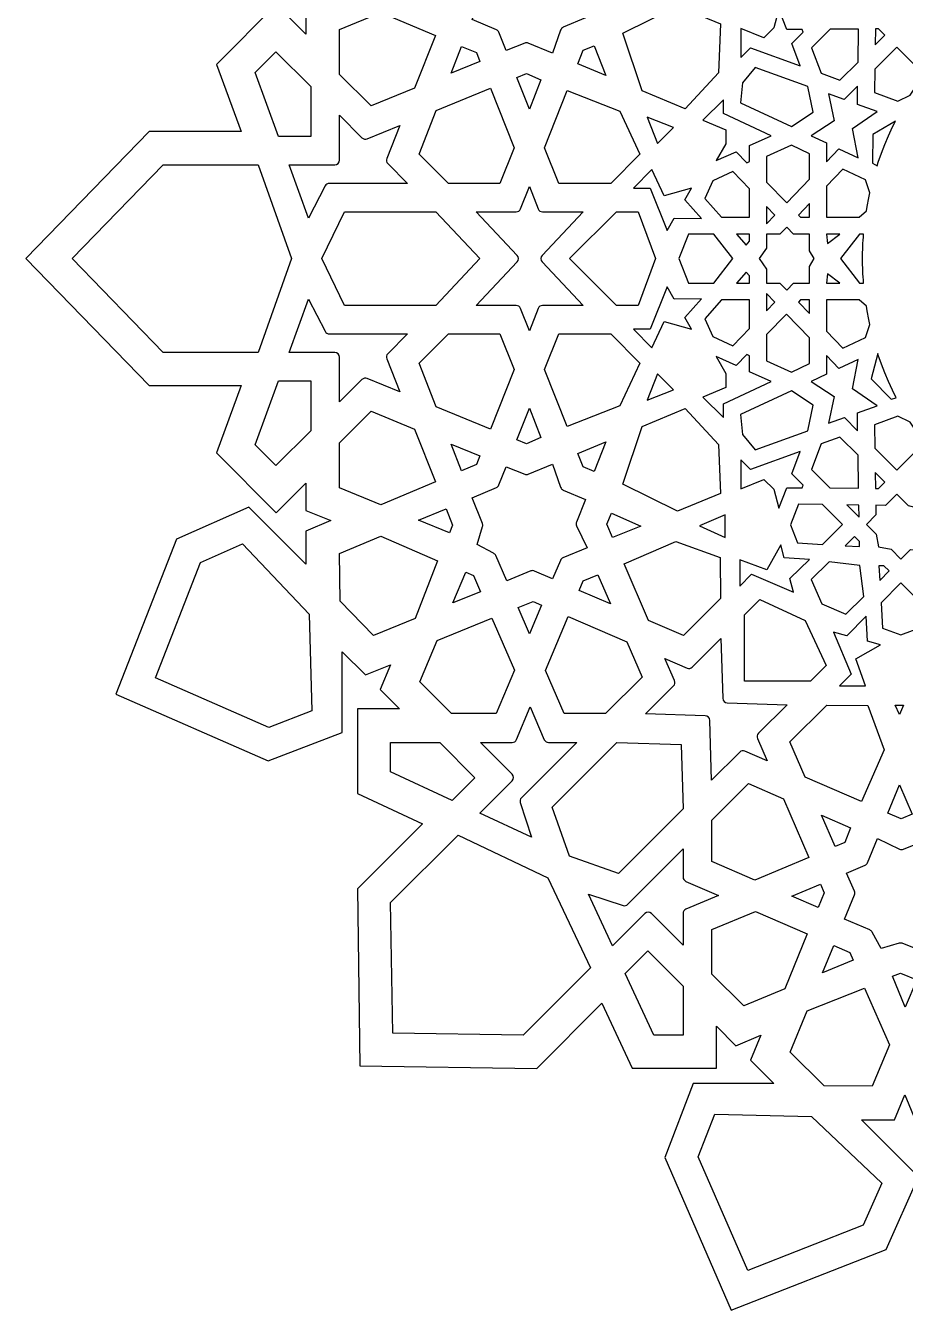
# Model space of a CAD drawing. Extents: x -480 to 480, y -480 to 480.
# Drawn here: x -480 to -110, y -442 to 98 of the extents above; entities that cross this region are included whole.
import ezdxf

# ---------------------------------------------------------------- set-up
doc = ezdxf.new("R2010")
doc.units = 0
doc.header["$MEASUREMENT"] = 0
doc.layers.add('LAYER_1', color=18, linetype='CONTINUOUS')

msp = doc.modelspace()

# ---------------------------------------------------------------- linework, layer by layer
at = {"layer": 'LAYER_1'}
for points in [[(-258.38, 86.36), (-268.55, 90.63, 0.198912), (-270.06, 90.63), (-277.84, 87.45), (-280.89, 95.16, 0.201867), (-281.96, 96.25), (-292.12, 100.51), (-287.85, 111.29, 0.169198), (-287.8, 112.59), (-290.08, 120.16), (-283.12, 123.89, 0.169173), (-282.24, 124.85), (-277.63, 135.48), (-267.44, 131.32, 0.201867), (-265.91, 131.33), (-258.3, 134.62), (-255.05, 126.87, 0.198912), (-253.98, 125.81), (-243.77, 121.63), (-248.23, 112.32, 0.209523), (-248.28, 110.73), (-244.51, 101.28), (-253.86, 97.26, 0.209505), (-254.94, 96.1)], [(-319.33, 31.64), (-352.24, 31.64, 0.281576), (-354, 30.56), (-360.95, 16.97), (-369.2, 39.45), (-349.94, 39.45, 0.414158), (-347.96, 41.43), (-347.96, 60.26), (-338.52, 50.82, 0.302135), (-336.37, 50.39), (-322.59, 56.03), (-328.13, 42.13, 0.299671), (-327.69, 40)], [(-271.84, -20.94, 0.307666), (-273.68, -19.69), (-290.41, -19.69), (-273.19, -1.36, 0.395994), (-273.19, 1.35), (-290.41, 19.68), (-273.68, 19.68, 0.307666), (-271.84, 20.93), (-268.1, 30.38), (-264.37, 20.93, 0.307666), (-262.53, 19.68), (-245.51, 19.68), (-262.73, 1.35, 0.395994), (-262.73, -1.36), (-245.51, -19.69), (-262.53, -19.69, 0.307666), (-264.37, -20.94), (-268.1, -30.38)], [(-129.2, -10.28), (-127.49, -10.28, -0.02012), (-127.91, 0, -0.020099), (-127.49, 10.27), (-129.2, 10.27), (-137.19, 0)], [(-349.94, -39.46), (-369.2, -39.46), (-360.95, -16.97), (-354, -30.56, 0.281576), (-352.24, -31.64), (-319.33, -31.64), (-327.69, -40, 0.299671), (-328.13, -42.13), (-322.59, -56.03), (-336.37, -50.4, 0.302135), (-338.52, -50.83), (-347.96, -60.26), (-347.96, -41.43, 0.414158)], [(-277.63, -135.49), (-282.23, -124.85, 0.169198), (-283.12, -123.89), (-290.08, -120.16), (-287.8, -112.59, 0.169173), (-287.85, -111.29), (-292.12, -100.51), (-281.96, -96.26, 0.201867), (-280.89, -95.16), (-277.84, -87.46), (-270.06, -90.64, 0.198912), (-268.55, -90.63), (-258.38, -86.36), (-254.94, -96.11, 0.209523), (-253.86, -97.27), (-244.51, -101.28), (-248.28, -110.73, 0.209505), (-248.23, -112.32), (-243.77, -121.64), (-253.98, -125.81, 0.198912), (-255.05, -126.88), (-258.3, -134.62), (-265.91, -131.33, 0.201867), (-267.44, -131.32)], [(-168.1, -211.06), (-177.42, -207.03, 0.307666), (-179.6, -207.44), (-191.43, -219.27), (-192.22, -194.13, 0.395994), (-194.13, -192.22), (-219.27, -191.43), (-207.44, -179.6, 0.307666), (-207.02, -177.42), (-211.06, -168.1), (-201.74, -172.13, 0.307666), (-199.55, -171.72), (-187.52, -159.69), (-186.73, -184.82, 0.395994), (-184.82, -186.74), (-159.68, -187.52), (-171.72, -199.55, 0.307666), (-172.13, -201.74)], [(-248.17, -203.43), (-271.44, -226.7, 0.281576), (-271.92, -228.71), (-267.23, -243.24), (-288.96, -233.17), (-275.34, -219.55, 0.414158), (-275.34, -216.75), (-288.65, -203.43), (-275.31, -203.43, 0.302135), (-273.48, -202.22), (-267.73, -188.49), (-261.81, -202.24, 0.299671), (-260, -203.43)], [(-226.7, -271.44), (-203.43, -248.17), (-203.43, -260, 0.299671), (-202.23, -261.81), (-188.48, -267.73), (-202.22, -273.49, 0.302135), (-203.43, -275.31), (-203.43, -288.66), (-216.75, -275.34, 0.414158), (-219.54, -275.34), (-233.16, -288.96), (-243.23, -267.23), (-228.7, -271.93, 0.281576)], [(-101.28, -244.51), (-97.26, -253.86, 0.209505), (-96.1, -254.94), (-86.36, -258.38), (-90.63, -268.55, 0.198912), (-90.63, -270.06), (-87.45, -277.84), (-95.16, -280.89, 0.201867), (-96.25, -281.96), (-100.51, -292.12), (-111.29, -287.85, 0.169198), (-112.59, -287.8), (-120.16, -290.08), (-123.89, -283.12, 0.169173), (-124.85, -282.24), (-135.48, -277.63), (-131.32, -267.44, 0.201867), (-131.33, -265.91), (-134.62, -258.3), (-126.87, -255.05, 0.198912), (-125.81, -253.98), (-121.63, -243.77), (-112.32, -248.23, 0.209523), (-110.73, -248.28)]]:
    msp.add_lwpolyline(points, format="xyb", close=True, dxfattribs=at)
msp.add_lwpolyline([(-362.07, 105.86), (-362.07, 94.35), (-374.56, 106.83), (-399.72, 81.67), (-389.35, 53.38), (-428.04, 53.38), (-480, 0), (-428.04, -53.39), (-389.35, -53.39), (-399.72, -81.67), (-374.56, -106.83), (-362.07, -94.35), (-362.07, -105.86), (-351.59, -110.15), (-362.08, -114.55), (-362.08, -128.39), (-386.06, -104.43), (-416.58, -117.94), (-442.13, -183.14), (-377.96, -211.18), (-346.82, -199.15), (-346.81, -165.25), (-337.02, -175.03), (-326.5, -170.73), (-330.88, -181.17), (-322.74, -189.31), (-340.39, -189.31), (-340.39, -224.9), (-313.06, -237.56), (-340.41, -264.92), (-339.41, -339.41), (-264.92, -340.42), (-237.56, -313.06), (-224.89, -340.39), (-189.31, -340.39), (-189.31, -322.74), (-181.17, -330.88), (-170.73, -326.5), (-175.03, -337.02), (-165.24, -346.81), (-199.15, -346.83), (-211.17, -377.96), (-183.14, -442.13), (-117.93, -416.58), (-104.42, -386.06), (-128.39, -362.08), (-114.54, -362.08), (-110.15, -351.59), (-105.86, -362.07)], dxfattribs=at)
for points in [[(-334.71, 64.19), (-347.95, 77.43), (-347.95, 96.38), (-330.59, 103.48), (-307.61, 93.84), (-316.38, 71.69)], [(-188.52, 78.09), (-202.53, 62.94), (-220.58, 70.51), (-228.79, 94.77), (-205.84, 106.12), (-187.72, 98.71)], [(-175.01, 88.65), (-154.16, 81.11), (-157.68, 90.43), (-152.94, 95.18), (-153.38, 96.34), (-159.85, 96.32), (-163.15, 104.87), (-165.29, 96.98), (-169.44, 92.83), (-179.08, 96.78), (-179.08, 84.59)], [(-129.59, 96.49), (-141.51, 96.49), (-149.41, 88.65), (-145.36, 77.92), (-137.43, 75.05), (-129.82, 82.66)], [(-121.21, 96.62), (-122.48, 96.6), (-122.59, 89.89), (-118.53, 93.95)], [(-374.69, 87), (-360.1, 72.4), (-360.1, 51.41), (-373.58, 51.41), (-383.43, 78.26)], [(-296.59, 89.22), (-290.36, 86.61), (-288.9, 82.93), (-301.04, 77.96)], [(-240.82, 89.48), (-235.95, 76.96), (-247.72, 81.89), (-245.47, 87.58)], [(-113.03, 66.22), (-107.86, 68.72), (-107.34, 69.56), (-105.04, 72.98), (-103.49, 75.14), (-103.73, 79.15), (-113.51, 88.93), (-122.77, 79.67), (-122.93, 69.81)], [(-269.36, 77.8), (-263.21, 75.22), (-268.1, 62.86), (-273.37, 76.16)], [(-173.15, 80.42), (-178.44, 73.91), (-179.3, 65.56), (-157.87, 55.52), (-148.71, 61.6), (-150.89, 72.37)], [(-280.46, 31.64), (-302.16, 31.64), (-314.5, 43.97), (-307.24, 62.31), (-284.44, 71.64), (-274.53, 46.62)], [(-230.06, 61.95), (-221.67, 43.93), (-233.77, 31.64), (-255.75, 31.64), (-261.68, 46.62), (-252.17, 70.64)], [(-132.18, 54.75), (-121.77, 61.83), (-130.12, 64.86), (-129.99, 72.44), (-135.6, 66.84), (-142.23, 69.24), (-139.93, 57.96), (-149.53, 51.61), (-143.14, 48.62), (-143.14, 40.7), (-137.87, 46.15), (-129.83, 42.38)], [(-186.44, 66.81), (-195.06, 58.2), (-185.45, 54.17), (-185.45, 48.3), (-189.52, 41.21), (-181.14, 44.91), (-176.58, 40.33), (-175.44, 40.84), (-175.44, 47.55), (-166.36, 51.65), (-186.44, 61.06)], [(-218.47, 59.51), (-214.16, 48.44), (-207.43, 55.17)], [(-123.75, 40.16), (-121.79, 39.03), (-121.3, 40.57), (-119.99, 44.3), (-118.56, 48.01), (-117, 51.69), (-115.31, 55.35), (-114.11, 57.75), (-123.65, 52.13)], [(-159.84, 23.42), (-150.25, 33.35), (-150.25, 44.1), (-157.88, 47.68), (-168.34, 42.96), (-168.35, 32.12)], [(-422.22, -39.46), (-460.42, 0), (-422.22, 39.45), (-382.15, 39.45), (-368.14, 0), (-382.15, -39.46)], [(-216.52, 37.43), (-224.3, 29.66), (-217.3, 29.66), (-210.13, 11.89), (-207.18, 17.01), (-195.69, 16.88), (-202.69, 24.78), (-199.87, 29.66), (-211.44, 26.47)], [(-194.33, 25.32), (-187.29, 17.38), (-175.44, 17.38), (-175.44, 29.31), (-182.47, 36.58), (-190.96, 32.75)], [(-129.32, 17.38), (-126.31, 20.04), (-126.02, 21.88), (-125.32, 25.61), (-124.86, 27.67), (-126.75, 33.09), (-136.29, 37.56), (-143.14, 30.47), (-143.14, 17.38)], [(-168.34, 14.63), (-164.79, 18.29), (-168.34, 21.96)], [(-150.25, 17.38), (-150.25, 23.12), (-154.91, 18.29), (-154.03, 17.38)], [(-345.89, 19.68), (-307.41, 19.68), (-288.93, 0), (-307.41, -19.69), (-345.89, -19.69), (-355.35, 0)], [(-222.29, 19.68), (-215.1, 0), (-222.29, -19.69), (-231.48, -19.69), (-251.16, 0), (-231.48, 19.68)], [(-168.34, -4.45), (-168.34, -10.28), (-162.66, -10.28), (-159.85, -13.19), (-157.04, -10.28), (-150.25, -10.28), (-150.25, -3.31), (-148.27, 0), (-150.25, 3.31), (-150.25, 10.27), (-157.04, 10.27), (-159.85, 13.18), (-162.66, 10.27), (-168.34, 10.27), (-168.34, 4.45), (-171.41, 0)], [(-182.52, 0), (-190.51, 10.27), (-201.14, 10.27), (-205.24, 0), (-201.14, -10.28), (-190.51, -10.28)], [(-175.44, 7.28), (-175.44, 10.27), (-181, 10.27), (-176.95, 5.71)], [(-143.09, 10.27), (-142.73, 6.34), (-137.51, 10.27)], [(-175.44, -7.28), (-176.95, -5.71), (-181, -10.28), (-175.44, -10.28)], [(-142.73, -6.34), (-143.09, -10.28), (-137.51, -10.28)], [(-210.13, -11.89), (-217.3, -29.66), (-224.3, -29.66), (-216.52, -37.44), (-211.44, -26.47), (-199.87, -29.66), (-202.69, -24.78), (-195.69, -16.89), (-207.18, -17.01)], [(-164.79, -18.3), (-168.34, -14.63), (-168.34, -21.96)], [(-194.33, -25.32), (-190.96, -32.75), (-182.47, -36.59), (-175.44, -29.31), (-175.44, -17.38), (-187.29, -17.38)], [(-154.03, -17.38), (-154.91, -18.3), (-150.25, -23.13), (-150.25, -17.38)], [(-126.02, -21.88), (-126.31, -20.05), (-129.32, -17.38), (-143.14, -17.38), (-143.14, -30.48), (-136.29, -37.57), (-126.75, -33.1), (-124.86, -27.67), (-125.32, -25.61)], [(-159.86, -23.4), (-168.29, -31.83), (-168.34, -42.96), (-157.88, -47.68), (-150.25, -44.1), (-150.25, -33.35)], [(-302.16, -31.64), (-280.46, -31.64), (-274.53, -46.62), (-284.44, -71.64), (-307.24, -62.31), (-314.5, -43.98)], [(-255.75, -31.64), (-233.77, -31.64), (-221.67, -43.93), (-230.06, -61.95), (-252.17, -70.64), (-261.68, -46.62)], [(-189.52, -41.21), (-185.45, -48.3), (-185.45, -54.17), (-195.06, -58.2), (-186.44, -66.82), (-186.44, -61.07), (-166.36, -51.65), (-175.44, -47.55), (-175.44, -40.84), (-176.58, -40.33), (-181.14, -44.92)], [(-142.23, -69.24), (-135.59, -66.84), (-129.99, -72.44), (-130.12, -64.86), (-121.77, -61.83), (-132.18, -54.75), (-129.83, -42.38), (-137.87, -46.15), (-143.14, -40.7), (-143.14, -48.62), (-149.53, -51.61), (-139.93, -57.96)], [(-121.3, -40.57), (-121.53, -39.87), (-124.29, -50.57), (-115.9, -59.1), (-113.73, -58.52), (-115.31, -55.35), (-117, -51.69), (-118.56, -48.01), (-119.99, -44.3)], [(-214.16, -48.44), (-218.47, -59.52), (-207.43, -55.18)], [(-374.69, -87), (-383.43, -78.26), (-373.58, -51.41), (-360.1, -51.41), (-360.1, -72.4)], [(-150.89, -72.37), (-148.71, -61.6), (-157.87, -55.52), (-179.3, -65.57), (-178.44, -73.91), (-173.15, -80.43)], [(-347.95, -96.38), (-347.95, -77.43), (-334.71, -64.19), (-316.38, -71.69), (-307.61, -93.85), (-330.59, -103.48)], [(-273.37, -76.16), (-268.1, -62.86), (-263.21, -75.22), (-269.36, -77.8)], [(-205.83, -106.12), (-228.79, -94.77), (-220.58, -70.51), (-202.53, -62.94), (-188.52, -78.09), (-187.72, -98.71)], [(-103.49, -75.14), (-105.04, -72.98), (-107.34, -69.56), (-107.86, -68.73), (-113.03, -66.23), (-122.93, -69.81), (-122.76, -79.67), (-113.51, -88.93), (-103.73, -79.16)], [(-129.82, -82.66), (-137.42, -75.06), (-145.35, -77.92), (-149.41, -88.66), (-141.75, -96.33), (-129.58, -96.46)], [(-290.36, -86.61), (-296.59, -89.22), (-301.04, -77.97), (-288.9, -82.93)], [(-245.47, -87.58), (-247.72, -81.89), (-235.95, -76.96), (-240.82, -89.48)], [(-159.85, -96.33), (-153.38, -96.35), (-152.93, -95.18), (-157.68, -90.43), (-154.15, -81.11), (-175.01, -88.66), (-179.08, -84.59), (-179.08, -96.78), (-169.44, -92.83), (-165.29, -96.98), (-163.15, -104.88)], [(-118.53, -93.95), (-122.59, -89.89), (-122.48, -96.6), (-121.2, -96.63)], [(-121.21, -121.21), (-115.88, -122.18), (-111.77, -126.3), (-107.75, -122.29), (-103.71, -122.36), (-103.78, -118.31), (-98.97, -113.51), (-103.9, -108.58), (-104.84, -104.84), (-108.58, -103.9), (-113.51, -98.97), (-118.31, -103.78), (-122.36, -103.71), (-122.29, -107.76), (-126.3, -111.77), (-122.18, -115.89)], [(-314.7, -109.98), (-303.14, -105.14), (-300.42, -112.02), (-301.72, -115.29)], [(-233.07, -117.26), (-235.5, -111.64), (-233.56, -107.02), (-221.26, -112.43)], [(-185.69, -107.66), (-196.57, -112.4), (-185.69, -117.19)], [(-154.89, -103.16), (-158.19, -111.87), (-155.32, -119.51), (-144.73, -120.15), (-136.35, -111.77), (-144.78, -103.33)], [(-134.56, -103.5), (-129.38, -108.69), (-129.46, -103.59)], [(-347.93, -123.92), (-330.56, -116.64), (-306.77, -127.07), (-316.21, -151.27), (-333.65, -158.4), (-347.75, -144.05)], [(-129.2, -118.91), (-131.32, -116.79), (-135.25, -120.72), (-129.16, -121.09)], [(-377.64, -197.08), (-425.38, -176.2), (-406.39, -127.68), (-388.74, -119.89), (-360.69, -149.4), (-359.65, -190.11)], [(-206.48, -118.87), (-187.8, -125.68), (-187.67, -142.93), (-203.21, -158.47), (-218, -152.07), (-228.26, -128.36)], [(-162.3, -120.36), (-168.23, -130.79), (-179.57, -126.63), (-179.57, -137.63), (-174.63, -132.68), (-156.99, -140.17), (-158.52, -134.47), (-150.31, -126.43), (-160.84, -125.8)], [(-141.98, -127.45), (-149.49, -134.96), (-145.12, -145.12), (-134.96, -149.5), (-127.44, -141.98), (-129.06, -129.06)], [(-118.91, -129.2), (-121.09, -129.17), (-120.72, -135.25), (-116.79, -131.32)], [(-291.64, -133.22), (-288.7, -140.01), (-300.29, -144.76), (-294.87, -131.82)], [(-239.31, -132.93), (-234.02, -145.13), (-247.16, -139.45), (-245.48, -135.46)], [(-103.33, -144.78), (-111.77, -136.35), (-120.15, -144.73), (-119.51, -155.32), (-111.87, -158.19), (-103.16, -154.9)], [(-266.56, -144.08), (-262.93, -145.65), (-268, -157.74), (-272.81, -146.63)], [(-149.76, -177.6), (-177.59, -177.6), (-177.6, -149.76), (-171.1, -143.26), (-152.1, -152.1), (-143.26, -171.1)], [(-300.79, -191.29), (-314.19, -177.89), (-306.94, -160.59), (-283.87, -151.16), (-274.41, -173.02), (-282.07, -191.29)], [(-220.69, -175.95), (-236.03, -191.29), (-253.48, -191.29), (-261.31, -173.19), (-251.78, -150.47), (-227.09, -161.16)], [(-126.43, -150.31), (-134.47, -158.52), (-140.17, -156.99), (-132.68, -174.63), (-137.63, -179.57), (-126.63, -179.57), (-130.79, -168.23), (-120.36, -162.3), (-125.8, -160.85)], [(-158.47, -203.21), (-142.93, -187.67), (-125.67, -187.81), (-118.87, -206.48), (-128.36, -228.26), (-152.07, -218)], [(-112.41, -191.64), (-114.15, -187.67), (-110.68, -187.67)], [(-326.46, -203.43), (-305.82, -203.43), (-290.98, -218.28), (-300.51, -227.81), (-326.46, -215.79)], [(-258.5, -230.66), (-231.29, -203.46), (-204.3, -204.3), (-203.45, -231.29), (-230.66, -258.5), (-251.27, -251.27)], [(-175.95, -220.69), (-161.16, -227.09), (-150.47, -251.78), (-173.19, -261.31), (-191.29, -253.48), (-191.29, -236.03)], [(-111.64, -235.5), (-117.26, -233.07), (-112.43, -221.26), (-107.02, -233.56)], [(-139.45, -247.16), (-145.13, -234.03), (-132.93, -239.31), (-135.45, -245.49)], [(-270.65, -326.45), (-325.56, -325.57), (-326.45, -270.65), (-298.12, -242.32), (-260.31, -260.32), (-242.32, -298.12)], [(-144.07, -266.56), (-146.63, -272.81), (-157.74, -268), (-145.65, -262.93)], [(-191.29, -282.07), (-173.02, -274.41), (-151.16, -283.87), (-160.59, -306.94), (-177.88, -314.19), (-191.29, -300.79)], [(-215.79, -326.46), (-227.81, -300.51), (-218.28, -290.98), (-203.43, -305.83), (-203.43, -326.46)], [(-140.01, -288.7), (-133.22, -291.64), (-131.82, -294.87), (-144.75, -300.3)], [(-115.29, -301.72), (-112.02, -300.42), (-105.14, -303.14), (-109.98, -314.7)], [(-123.92, -347.93), (-144.04, -347.75), (-158.4, -333.65), (-151.27, -316.22), (-127.07, -306.77), (-116.64, -330.56)], [(-149.4, -360.69), (-119.88, -388.74), (-127.68, -406.39), (-176.2, -425.38), (-197.08, -377.64), (-190.11, -359.66)]]:
    msp.add_lwpolyline(points, close=True, dxfattribs=at)

doc.saveas('drawing.dxf')
